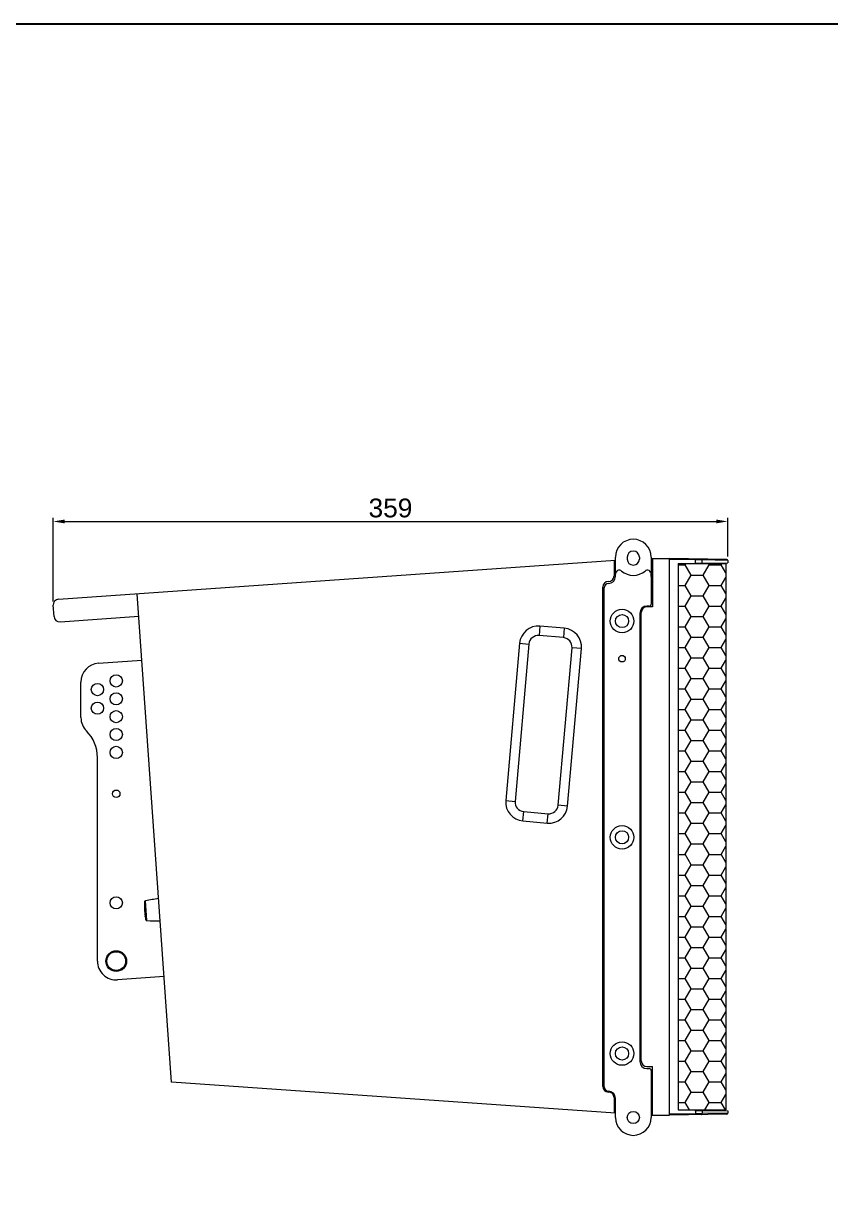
# Model space of a CAD drawing. Header units: millimetres. Extents: x 0 to 1782, y 0 to 1260.
# Drawn here: x 429 to 858, y 630 to 1260 of the extents above; entities that cross this region are included whole.
import ezdxf

# ---------------------------------------------------------------- set-up
doc = ezdxf.new("R2010")
doc.units = ezdxf.units.MM
doc.header["$LTSCALE"] = 0.1
doc.layers.get('0').update_dxf_attribs({"lineweight": 13})
doc.layers.get('Defpoints').update_dxf_attribs({"lineweight": 9})
doc.layers.add('图框', color=7, linetype='Continuous')
doc.layers.add('标注', color=251, linetype='Continuous', lineweight=9)
doc.styles.get("Standard").update_dxf_attribs({"font": 'arial.ttf'})
doc.dimstyles.new('STANDARD 4', dxfattribs={"dimscale": 4, "dimtxt": 2.5, "dimasz": 1.5, "dimexe": 0.5, "dimexo": 0.5, "dimgap": 0.5, "dimtad": 1, "dimtoh": 1, "dimdec": 1, "dimzin": 12, "dimdsep": 46, "dimtxsty": 'Standard', "dimcen": 0, "dimclrd": 256, "dimclre": 256, "dimclrt": 256, "dimadec": 0, "dimazin": 0, "dimtp": 0.01, "dimtm": 0.01, "dimtfac": 1, "dimtdec": 1, "dimtofl": 0, "dimtmove": 0, "dimatfit": 3, "dimfxl": 1, "dimtolj": 1, "dimtzin": 4, "dimlwd": -1, "dimlwe": -1, "dimarcsym": 0})

# ---------------------------------------------------------------- blocks, each defined once
blk = doc.blocks.new('A4-H')
at = {"layer": '图框'}
blk.add_lwpolyline([(0, 210.02), (297, 210.02), (297, 0), (0, 0)], close=True, dxfattribs=at)
blk = doc.blocks.new('*D5')
at = {"layer": 'Defpoints', "color": 0, "transparency": 16777216}
for p in [(803.21, 995.27), (803.21, 974.6), (444.6, 950.73)]:
    blk.add_point(p, dxfattribs=at)
at = {"layer": '标注', "transparency": 16777216}
for p, q in [((444.6, 952.73), (444.6, 997.27)), ((803.21, 976.6), (803.21, 997.27)), ((450.6, 995.27), (797.21, 995.27))]:
    blk.add_line(p, q, dxfattribs=at)
for points in [[(450.6, 996.27), (450.6, 994.27), (444.6, 995.27)], [(797.21, 996.27), (797.21, 994.27), (803.21, 995.27)]]:
    blk.add_solid(points, dxfattribs=at)
at = {"layer": '标注', "transparency": 16777216, "insert": (623.91, 1002.38), "char_height": 10, "attachment_point": 5}
blk.add_mtext('\\A1;359', dxfattribs=at)

msp = doc.modelspace()

# ---------------------------------------------------------------- hatches: boundary and pattern name
at = {"layer": '标注'}
h = msp.add_hatch(dxfattribs=at)
h.set_pattern_fill('HONEY', color=256, scale=2)
h.set_pattern_definition([(0, (-263.895, 141.8306), (9.525, 5.499261), [6.35, -12.7]), (120, (-263.895, 141.8306), (-9.525, 5.499261), [6.35, -12.7]), (60, (-263.895, 141.8306), (2e-08, 10.998523), [-12.7, 6.35])])
h.paths.add_polyline_path([(776.91, 972.85), (802.21, 972.85), (802.21, 682.35), (776.91, 682.35)])

# ---------------------------------------------------------------- linework, layer by layer
for p, q in [((447.39, 953.93), (743.53, 974.64)), ((742.78, 974.58), (742.78, 966.35)), ((743.53, 966.05), (743.53, 976.3)), ((749.78, 976.3), (749.78, 975.3)), ((756.28, 976.3), (756.28, 975.3)), ((762.53, 976.3), (762.53, 951.3)), ((762.53, 975.6), (772.28, 975.6)), ((763.28, 975.6), (763.28, 949.85)), ((802.73, 975.1), (772.28, 975.63)), ((772.28, 679.6), (772.28, 975.6)), ((786.08, 974.89), (772.28, 975.13)), ((785.82, 973.18), (803.21, 973.33)), ((786.08, 973.18), (786.08, 974.89)), ((789.73, 974.83), (786.08, 974.89)), ((786.3, 972.85), (786.3, 973.19)), ((787.1, 973.19), (787.1, 972.85)), ((787.63, 973.2), (787.63, 972.85)), ((788.87, 973.21), (788.87, 972.85)), ((789.36, 973.21), (789.36, 972.85)), ((789.73, 973.22), (789.73, 974.83)), ((803.21, 974.6), (789.73, 974.83)), ((789.87, 973.22), (789.87, 972.85)), ((799.4, 973.3), (799.4, 972.85)), ((799.52, 973.3), (799.52, 972.85)), ((800.21, 973.31), (800.21, 972.85)), ((802.21, 972.85), (802.21, 682.35)), ((803.21, 974.6), (803.21, 973.33)), ((762.53, 966.05), (762.53, 967.32)), ((736.78, 899.15), (736.78, 960.35)), ((736.78, 937.41), (736.78, 960.35)), ((737.53, 898.97), (737.53, 960.05)), ((737.53, 938.25), (737.53, 960.05)), ((507.45, 697.07), (489.28, 956.86)), ((445.02, 944.74), (444.6, 950.73)), ((756.53, 946.55), (756.53, 708.05)), ((757.28, 708.35), (757.28, 946.85)), ((761.53, 950.3), (760.28, 950.3)), ((763.28, 949.85), (760.28, 949.85)), ((448.22, 941.96), (490.12, 944.89)), ((703.39, 939.59), (702.95, 934.61)), ((716.34, 938.46), (703.39, 939.59)), ((715.9, 933.48), (702.95, 934.61)), ((716.34, 938.46), (715.9, 933.48)), ((692.55, 930.5), (685.23, 846.82)), ((697.53, 930.07), (690.21, 846.39)), ((692.55, 930.5), (697.53, 930.07)), ((713.12, 844.38), (720.45, 928.06)), ((718.11, 843.95), (725.43, 927.63)), ((725.43, 927.63), (720.45, 928.06)), ((468.64, 919.83), (491.76, 921.44)), ((459.33, 890.93), (459.33, 909.89)), ((736.78, 694.85), (736.78, 899.15)), ((737.53, 694.55), (737.53, 898.97)), ((468.09, 827.94), (468.09, 869.75)), ((685.23, 846.82), (690.21, 846.39)), ((718.11, 843.95), (713.12, 844.38)), ((694.32, 835.99), (694.76, 840.97)), ((694.76, 840.97), (707.71, 839.84)), ((707.27, 834.86), (707.71, 839.84)), ((694.32, 835.99), (707.27, 834.86)), ((468.09, 761.46), (468.09, 827.94)), ((493.88, 783.41), (493.21, 793.08)), ((494.35, 783.02), (493.61, 793.52)), ((493.5, 785.29), (493.5, 785.28)), ((493.5, 785.28), (493.5, 785.29)), ((493.51, 785.26), (493.5, 785.28)), ((493.52, 785.22), (493.51, 785.26)), ((493.75, 784.03), (493.75, 783.99)), ((493.75, 783.99), (493.76, 783.97)), ((493.76, 783.96), (493.76, 783.97)), ((493.76, 783.97), (493.76, 783.96)), ((503.52, 753.22), (478.78, 751.49)), ((760.28, 705.35), (763.28, 705.35)), ((760.28, 704.3), (761.53, 704.3)), ((762.53, 703.3), (762.53, 678.3)), ((763.28, 679.6), (763.28, 705.35)), ((743.53, 680.56), (507.45, 697.07)), ((742.78, 688.85), (742.78, 680.61)), ((743.53, 678.3), (743.53, 688.55)), ((785.82, 682.01), (785.82, 682.3)), ((785.82, 682.01), (803.21, 681.86)), ((786.08, 682.01), (786.08, 680.31)), ((786.3, 682.01), (786.3, 682.35)), ((787.3, 682.35), (787.3, 682)), ((787.63, 682), (787.63, 682.35)), ((788.87, 681.99), (788.87, 682.35)), ((789.36, 681.98), (789.36, 682.35)), ((789.73, 681.98), (789.73, 680.36)), ((803.21, 680.6), (789.73, 680.36)), ((789.87, 681.98), (789.87, 682.35)), ((799.4, 681.9), (799.4, 682.35)), ((799.52, 681.89), (799.52, 682.35)), ((800.21, 681.89), (800.21, 682.35)), ((803.21, 681.86), (803.21, 680.6)), ((762.53, 679.6), (772.28, 679.6)), ((786.08, 680.31), (772.28, 680.07)), ((802.73, 680.1), (772.28, 679.57)), ((789.73, 680.36), (786.08, 680.31))]:
    msp.add_line(p, q)
for centre, radius in [((747.03, 942.3), 6.25), ((747.03, 942.3), 3.5), ((747.03, 922.3), 1.75), ((478.09, 910.46), 3.25), ((468.09, 905.86), 3.25), ((478.09, 900.96), 3.25), ((468.09, 896.01), 3.25), ((478.09, 891.46), 3.25), ((478.09, 881.96), 3.25), ((478.09, 872.46), 3.25), ((478.09, 850.46), 2), ((747.03, 827.3), 6.25), ((747.03, 827.3), 3.5), ((478.09, 792.46), 3.25), ((478.09, 761.46), 5.5), ((478.09, 761.46), 5), ((747.03, 712.3), 6.25), ((747.03, 712.3), 3.5), ((753.03, 678.3), 3.25)]:
    msp.add_circle(centre, radius)
for centre, radius, start, end in [((753.03, 976.3), 9.5, 0, 180), ((753.03, 976.3), 3.25, 0, 180), ((753.03, 975.3), 3.25, 180, 0), ((770.27, 972.75), 15.55, 0.3448, 1.5741), ((802.71, 974.6), 0.5, 0, 89), ((739.78, 966.35), 3, 270, 0), ((739.78, 966.05), 3.75, 270, 0), ((745.53, 967.32), 2, 50.13166, 180), ((753.03, 976.3), 9.7, 230.13166, 309.86834), ((760.53, 967.32), 2, 0, 129.86834), ((739.78, 960.35), 3, 90, 180), ((739.78, 960.05), 2.25, 90, 180), ((447.6, 950.93), 3, 94, 184), ((761.53, 951.3), 1, 270, 0), ((760.28, 946.55), 3.75, 90, 180), ((760.28, 946.85), 3, 90, 180), ((448.01, 944.95), 3, 184, 274), ((702.51, 929.63), 10, 85, 175), ((702.51, 929.63), 5, 85, 175), ((715.46, 928.5), 5, 355, 85), ((715.46, 928.5), 10, 355, 85), ((469.33, 909.85), 10, 94, 180), ((469.33, 890.93), 10, 180, 224.90905), ((448.09, 869.75), 20, 0, 44.90905), ((448.09, 869.75), 20, 0, 1.75674), ((695.19, 845.95), 10, 175, 265), ((695.19, 845.95), 5, 175, 265), ((708.14, 844.82), 5, 265, 355), ((708.14, 844.82), 10, 265, 355), ((547.81, 496.9), 301.53, 99.0031, 100.35395), ((523.12, 790.31), 30.04, 174.71561, 189.61748), ((493.7, 793.03), 0.5, 100.35395, 174.71561), ((533.07, 792.23), 40.16, 190.04952, 191.77394), ((523.12, 790.31), 30.04, 192.20812, 193.28439), ((494.37, 783.52), 0.5, 193.28439, 267.64605), ((506.73, 1084.3), 301.53, 267.64605, 268.9969), ((478.09, 761.46), 10, 180, 274), ((760.28, 708.05), 3.75, 180, 270), ((760.28, 708.35), 3, 180, 270), ((761.53, 703.3), 1, 0, 90), ((739.78, 694.85), 3, 180, 270), ((739.78, 694.55), 2.25, 180, 270), ((739.78, 688.55), 3.75, 0, 90), ((739.78, 688.85), 3, 0, 90), ((600.72, 682.44), 185.1, 359.95592, 359.97103), ((802.71, 680.6), 0.5, 271, 360), ((753.03, 678.3), 9.5, 180, 0)]:
    msp.add_arc(centre, radius, start, end)
for points, knots in [([(786.08, 974.89), (786.08, 974.95), (786.08, 975.04), (786.08, 975.16), (786.08, 975.24), (786.08, 975.3), (786.07, 975.34), (786.07, 975.37), (786.07, 975.39), (786.06, 975.39)], [0, 0, 0, 0, 0.38065, 0.553473, 0.704473, 0.828487, 0.920718, 0.978178, 1, 1, 1, 1]), ([(789.73, 974.83), (789.73, 974.96), (789.64, 975.22), (789.38, 975.33), (789.26, 975.33)], [0, 0, 0, 0, 0.506193, 1, 1, 1, 1]), ([(786.06, 679.81), (786.07, 679.81), (786.07, 679.83), (786.07, 679.85), (786.08, 679.9), (786.08, 679.96), (786.08, 680.03), (786.08, 680.15), (786.08, 680.24), (786.08, 680.31)], [0, 0, 0, 0, 0.021822, 0.079282, 0.171513, 0.295527, 0.446527, 0.61935, 1, 1, 1, 1]), ([(789.26, 679.86), (789.38, 679.87), (789.64, 679.98), (789.73, 680.24), (789.73, 680.36)], [0, 0, 0, 0, 0.493807, 1, 1, 1, 1])]:
    msp.add_open_spline(points, degree=3, knots=knots)
for p, q in [((776.91, 972.85), (776.91, 682.35)), ((776.91, 972.85), (802.21, 972.85)), ((776.91, 682.35), (802.21, 682.35))]:
    msp.add_line(p, q, dxfattribs=at)

# ---------------------------------------------------------------- block references
at = {"layer": '图框', "xscale": 5.99936514651, "yscale": 5.99936514651, "zscale": 5.99936514651}
msp.add_blockref('A4-H', (0, 0), dxfattribs=at)

# ---------------------------------------------------------------- dimensions: what is measured, and where the dimension line sits
at = {"layer": '标注'}
dim = msp.add_linear_dim(base=(803.21, 995.27), p1=(444.6, 950.73), p2=(803.21, 974.6), dimstyle='STANDARD 4', override={"dimdec": 0}, dxfattribs=at)
dim.commit()
dim.dimension.update_dxf_attribs({"geometry": '*D5', "text_midpoint": (623.91, 1002.38)})

doc.saveas('drawing.dxf')
